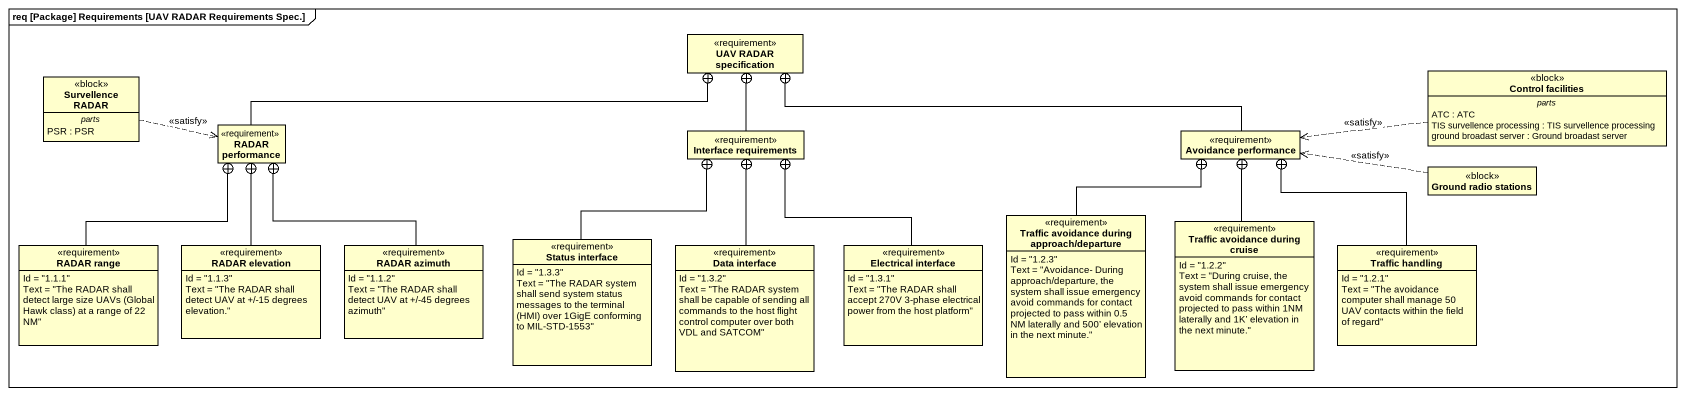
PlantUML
@startuml
mainframe req [Package] Requirements [UAV RADAR Requirements Spec.]
hide circle
hide empty members
class "UAV RADAR specification" as UAV_RADAR_specification <<requirement>>
class "Survellence RADAR" as Survellence_RADAR <<block>> {
  -- parts --
  PSR : PSR
}
class "Control facilities" as Control_facilities <<block>> {
  -- parts --
  ATC : ATC
  TIS survellence processing : TIS survellence processing
  ground broadast server : Ground broadast server
}
class "RADAR performance" as RADAR_performance <<requirement>>
class "Interface requirements" as Interface_requirements <<requirement>>
class "Avoidance performance" as Avoidance_performance <<requirement>>
class "Ground radio stations" as Ground_radio_stations <<block>>
class "Traffic avoidance during approach/departure" as Traffic_avoidance_during <<requirement>> {
  Id = "1.2.3"
  Text = "Avoidance- During approach/departure, the system shall issue emergency avoid commands for contact projected to pass within 0.5 NM laterally and 500’ elevation in the next minute."
}
class "Traffic avoidance during cruise" as Traffic_avoidance_during_2 <<requirement>> {
  Id = "1.2.2"
  Text = "During cruise, the system shall issue emergency avoid commands for contact projected to pass within 1NM laterally and 1K’ elevation in the next minute."
}
class "RADAR range" as RADAR_range <<requirement>> {
  Id = "1.1.1"
  {field} Text = "The RADAR shall detect large size UAVs (Global Hawk class) at a range of 22 NM"
}
class "RADAR elevation" as RADAR_elevation <<requirement>> {
  Id = "1.1.3"
  Text = "The RADAR shall detect UAV at +/-15 degrees elevation."
}
class "RADAR azimuth" as RADAR_azimuth <<requirement>> {
  Id = "1.1.2"
  Text = "The RADAR shall detect UAV at +/-45 degrees azimuth"
}
class "Status interface" as Status_interface <<requirement>> {
  Id = "1.3.3"
  {field} Text = "The RADAR system shall send system status messages to the terminal (HMI) over 1GigE conforming to MIL-STD-1553"
}
class "Data interface" as Data_interface <<requirement>> {
  Id = "1.3.2"
  Text = "The RADAR system shall be capable of sending all commands to the host flight control computer over both VDL and SATCOM"
}
class "Electrical interface" as Electrical_interface <<requirement>> {
  Id = "1.3.1"
  Text = "The RADAR shall accept 270V 3-phase electrical power from the host platform"
}
class "Traffic handling" as Traffic_handling <<requirement>> {
  Id = "1.2.1"
  Text = "The avoidance computer shall manage 50 UAV contacts within the field of regard"
}
Survellence_RADAR .right.> RADAR_performance : <<satisfy>>
Control_facilities .left.> Avoidance_performance : <<satisfy>>
RADAR_performance -right-+ UAV_RADAR_specification
Interface_requirements -up-+ UAV_RADAR_specification
Avoidance_performance -left-+ UAV_RADAR_specification
Ground_radio_stations .left.> Avoidance_performance : <<satisfy>>
Traffic_avoidance_during -up-+ Avoidance_performance
Traffic_avoidance_during_2 -up-+ Avoidance_performance
RADAR_range -up-+ RADAR_performance
RADAR_elevation -up-+ RADAR_performance
RADAR_azimuth -up-+ RADAR_performance
Status_interface -up-+ Interface_requirements
Data_interface -up-+ Interface_requirements
Electrical_interface -up-+ Interface_requirements
Traffic_handling -up-+ Avoidance_performance
@enduml
